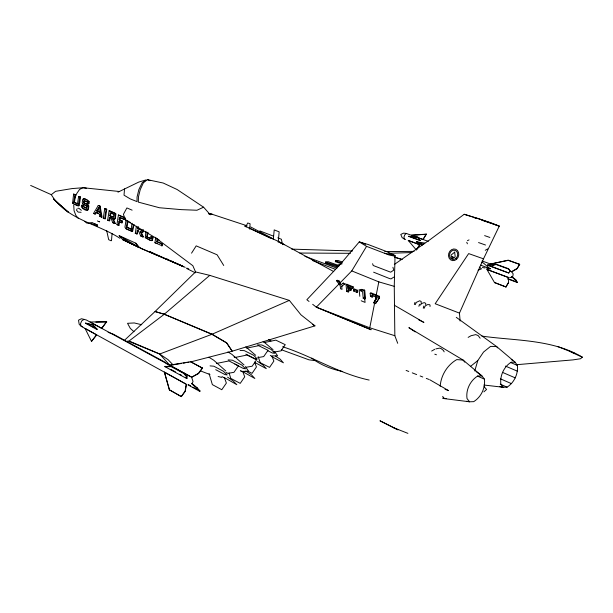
<?xml version="1.0" encoding="UTF-8"?>
<svg xmlns="http://www.w3.org/2000/svg" width="613" height="613" viewBox="0 0 613 613"><rect width="100%" height="100%" fill="white"/><g stroke="black" fill="none" stroke-linecap="round" stroke-linejoin="round"><path stroke-width="0.92" d="M421.162 303.458L421.2 301.527L419.736 300.768L416.319 302.37L415.246 304.646M425.706 304.661L425.736 303.374L424.28 302.615L421.959 303.381L420.135 305.159M397.699 343.303L394.841 335.717L394.259 286.34L395.048 255.575L386.182 251.391L368.283 244.556L359.264 241.897L340.138 264.487L306.86 299.734L309.044 301.45M430.012 306.515L430.058 305.128L429.483 304.63L427.46 304.615L425.192 305.994L424.119 308.293M249.675 229.162L250.096 223.783L247.79 222.986L245.66 226.741M112.079 233.415L111.489 240.641L110.991 240.748L108.677 239.675L106.685 230.572M273.306 239.354L274.21 229.89L279.16 231.86L278.218 242.258M245.782 371.011L251.353 374.765L254.839 378.459L242.265 371.424L248.64 371.363L245.445 366.559M159.579 354.061L212.129 334.223L226.749 342.866L232.212 351.195L314.952 325.863L300.952 314.814L289.328 300.393L209.761 275.367L195.524 271.927L192.85 265.705L155.94 238.066L125.466 220.059L123.412 214.312L126.883 207.945L132.109 210.159M337.886 266.67L335.395 266.402L325.457 262.9L325.564 262.042L328.147 261.713L337.196 264.946L340.859 264.471M341.947 263.981L335.365 261.644L335.464 260.793L338.008 260.471L342.261 261.973M336.629 266.632L336.736 265.766L339.479 265.682M124.546 188.888L124.018 195.187L130.209 198.88L137.021 201.623L137.059 196.98L138.875 189.54L142.078 182.927L145.94 179.931L138.753 182.084L117.964 192.168M73.614 194.114L72.618 203.064L77.154 205.715L78.962 205.753L79.276 205.194L80.548 197.034L78.61 196.444L77.499 204.006L73.805 202.259L74.909 194.719L73.614 194.114L75.552 194.704L74.449 202.244L78.142 203.991M78.61 196.444L79.905 197.049L78.318 205.776M86.487 207.937L83.284 206.42L83.445 205.317C77.928 204.612 84.487 211.087 86.839 210.198L88.287 209.462A10.965 6.536 88 0 0 88.801 206.022L87.621 204.244L83.445 202.596L83.743 200.589L88.096 202.305L85.13 200.918M87.452 202.328L87.291 203.393C91.245 203.179 85.621 198.129 83.529 198.857L82.74 199.585A9.977 5.977 88 0 0 82.265 202.765L82.755 204.091L86.962 206.198L86.64 208.336L82.64 206.443L82.801 205.34L83.445 205.317M84.088 202.581L84.387 200.574M88.533 203.485C91.26 201.915 86.058 198.719 84.173 198.842M181.279 396.626L185.103 391.048L186.344 384.297L185.302 391.278L181.279 396.626L169.326 389.791L164.315 372.053L185.54 383.853M103.291 218.144L104.739 208.619L105.39 208.604L106.762 209.24L105.306 218.772L103.291 218.144L105.306 218.772M104.654 218.795L106.11 209.263L104.739 208.619M109.022 220.872L109.574 217.263L111.535 217.853L110.225 217.24L109.673 220.849L107.666 220.228L109.129 210.665L114.876 213.017L115.842 213.945L115.382 218.573L114.585 219.178L112.524 218.657L114.723 223.584L115.374 223.553L113.175 218.626M109.827 215.623L110.24 212.964C115.482 212.412 114.731 220.81 109.827 215.623L113.589 217.063M110.478 215.6L110.884 212.941L113.221 214.029M118.332 225.3L118.899 221.645L119.55 221.615L118.976 225.27L116.93 224.634L118.424 214.994L124.439 217.477M118.899 221.645L122.094 222.818L122.37 221.055L119.167 219.883L119.566 217.347L124.945 219.531L125.205 217.83M122.37 221.055L119.819 219.852L120.217 217.316M121.443 222.841L121.719 221.078M124.945 219.531L124.293 219.554L124.554 217.86L118.424 214.994M126.378 227.162L127.343 221.025L127.994 220.994L127.029 227.132L131.749 229.369L126.378 227.162L127.029 227.132M131.098 229.4L132.071 223.232M133.419 224.465L131.994 231.277L126.186 229.032L124.937 227.178L126.086 219.837M134.071 224.435L132.646 231.247L131.358 231.155L126.109 228.526M136.699 234.036L137.289 230.342L137.94 230.312L137.35 233.997L135.274 233.354L136.408 226.243M142.032 230.25L137.557 228.664L137.848 226.848M141.81 230.281L138.209 228.634L138.5 226.818M143.189 229.423L142.369 232.25L140.392 231.806L142.699 236.886L143.35 236.856L141.044 231.775L140.392 231.806M145.963 231.27L145.289 237.591L150.254 240.48L152.246 240.549L153.066 237.691L151.656 236.511L151.005 236.541L150.652 238.664L151.311 238.633L146.66 236.771L147.381 232.312M147.312 236.741L148.032 232.281M151.005 236.541L152.415 237.721L151.595 240.587M157.388 241.507L157.786 239.047L157.135 239.078L156.729 241.545L162.583 243.966L162.276 245.844L154.92 242.702L155.809 237.285M161.617 245.882L161.924 244.005L156.729 241.545M394.841 335.717L369.762 327.786L378.819 281.865L351.77 270.908L316.323 307.174L312.684 304.316M423.261 308.109L423.798 306.048M141.618 229.737L141.381 230.281M143.595 230.925L143.021 232.22L141.864 232.158M414.357 304.454L414.947 302.424M418.886 306.316L419.484 304.278M474.746 370.957L477.803 360.551L483.542 352.054L490.561 346.406L496.507 346.468L515.104 362.191L517.38 365.379C518.353 373.784 514.223 382.589 507.089 387.163L503.173 387.263L483.887 385.018M76.954 208.941L76.548 210.267L78.135 212.083L81.1 212.305M512.843 276.279L513.165 273.927L511.679 271.743L509.886 271.092L511.732 271.827L517.18 268.663L519.64 264.287L508.154 260.18L490.454 264.08M192.344 383.125L193.018 381.462L191.562 377.11L86.28 319.963L81.475 318.729L78.51 320.178L79.2 324.308L81.222 326.331L186.245 384.19M74.548 198.758L76.801 193.447L79.598 189.402L83.039 187.724L119.144 191.478M460.11 321.013L459.459 313.113L483.504 258.832L499.266 226.128L490.3 222.55L464.187 214.282L430.196 239.514L394.32 264.471M83.383 199.57L83.697 199.003L83.054 199.018M94.839 214.129L95.827 212.382L99.498 214.121L99.888 216.527L102.057 217.224L100.149 206.16L98.846 205.554L98.203 205.577L93.505 213.493L95.49 214.106L96.471 212.359L98.678 213.401M87.322 210.044L87.644 209.477A10.973 6.536 88 0 0 88.157 206.037L87.659 204.704L83.445 202.596M96.655 210.941L98.524 207.7L99.176 207.677L97.306 210.926L96.655 210.941L99.842 212.121L97.306 210.926M191.54 253.169L196.191 245.867L217.102 254.793L223.73 265.483M351.77 270.908L366.551 246.357L389.102 255.008L395.025 256.234M507.487 278.861L517.134 282.424L515.671 279.658L511.794 276.601M505.901 286.815L508.491 282.578L506.016 286.984L494.469 282.524L506.016 286.984M511.617 271.659L517.073 268.494L519.64 264.287M517.134 282.424L515.671 279.658M510.162 271.237L508.483 268.686L496.967 264.502L487.473 265.222L508.767 273.007L510.162 271.237L508.483 268.686M508.767 273.007L487.641 264.946M487.473 265.222L496.967 264.502M372.114 297.152L371.938 295.351L377.041 297.481L373.547 302.799L375.501 303.627L379.577 297.673L379.455 296.324L370.873 292.761L370.183 293.252L370.459 296.171L372.114 297.152L372.804 296.661L372.635 294.861M379.577 297.673L375.501 303.627M420.097 240.58L417.836 237.001L408.672 236.403L420.097 240.58L417.668 237.269L408.672 236.403M416.802 249.177L419.667 244.656L408.258 240.449L419.79 244.817L416.924 249.338M423.001 239.384L426.319 234.128L423.116 239.553L411.576 235.223L426.441 234.296M374.735 301.55L377.233 297.742M197.026 387.677L200.007 390.994L199.738 391.347L196.765 388.029L197.026 387.677L191.716 383.263M202.397 368.022L198.627 373.539L191.67 377.225L198.428 373.309L202.397 368.022L190.536 361.724L169.586 365.126L190.827 376.765M186.666 376.796L186.942 376.443L183.862 373.018L183.594 373.371L186.666 376.796L186.75 378.573L164.882 366.628L172.015 366.582L164.882 366.628M186.75 378.573L186.942 376.443M96.854 329.48L97.107 329.158L92.915 324.721L85.491 323.273L96.854 329.48L92.655 325.051L85.491 323.273M106.593 321.725L101.72 328.392L106.593 321.725L90.134 322.001L101.72 328.392M91.506 341.364L96.616 334.867L91.506 341.364L85.061 328.399L96.616 334.867M195.524 271.927L155.02 311.542L164.23 314.262L211.883 334.307L226.565 342.92L232.212 351.195L190.819 361.877M124.654 340.138L155.051 311.519L164.33 314.224L212.129 334.223M483.856 391.876L486.569 389.462L484.101 386.719M428.28 241.369L406.304 233.453L404.772 234.817L403.959 237.139L404.342 239.062L405.691 239.453M164.23 314.262L209.761 275.367M481.933 336.1C515.579 340.912 552.106 339.127 582.35 357.172L580.48 358.758L573.017 359.885L516.284 364.727M343.525 282.838L340.928 284.915L338.506 281.505L336.537 280.685L337.227 280.21L339.196 281.038L340.652 283.076M203.585 207.194L177.126 189.524L163.188 183.019L147.342 179.647L143.365 182.85L140.254 189.586L138.461 196.788L138.323 202.114L159.395 207.746L181.164 209.623L196.942 210.244L203.585 207.194L210.374 214.818M470.416 366.482L477.803 360.551M336.537 280.685L340.223 285.758L340.552 288.769L342.016 289.382L341.686 286.34L345.265 283.558M30.65 185.448L51.316 194.673L55.591 191.317L72.058 188.582L83.039 187.724L86.372 188.183M164.33 314.224L129.067 340.989L159.587 353.977L168.146 359.724L173.035 364.865M370.183 293.252L378.757 296.815L379.455 296.324M373.547 302.799L374.236 302.309M364.842 298.998L365.532 298.508L364.704 290.141L361.54 289.344L360.85 289.826L360.957 290.937L362.574 291.612L363.241 298.324L364.842 298.998L364.015 290.631L364.704 290.141M370.459 296.171L371.156 295.681M363.241 298.324L363.93 297.834M360.957 290.937L361.655 290.455M97.59 225.998L91.536 223.684L90.762 222.718L92.18 222.603M353.448 289.344L356.835 290.754L357.525 290.271L357.693 291.926L357.004 292.409L353.617 290.991L353.448 289.344L354.138 288.861L357.525 290.271M348.222 291.995L347.954 289.482L350.621 290.6L351.31 290.118L351.18 288.861L350.49 289.344L347.816 288.225L347.632 286.463L352.605 288.539L353.295 288.064L353.172 286.846L346.697 284.156L346.008 284.631L346.728 291.367L348.222 291.995L348.912 291.52L348.728 289.842M353.617 290.991L354.306 290.508M347.816 288.225L348.506 287.75L351.18 288.861M346.008 284.631L352.483 287.328L353.172 286.846M346.728 291.367L347.418 290.891M347.632 286.463L348.322 285.987L348.506 287.75M341.686 286.34L342.376 285.865M338.506 281.505L339.196 281.038M84.065 319.342L81.659 320.951L80.479 323.856L81.222 326.331L82.701 326.737M393.883 277.084L391.01 278.907L389.569 278.57L373.616 272.187M485.251 250.303L487.619 248.924M431.667 351.042L434.74 349.295M468.148 337.388L471.106 335.702L475.757 334.606L478.209 335.618L480.14 338.223M467.435 240.702L469.029 239.89M211.883 334.307L289.328 300.393M478.056 270.233L481.511 268.831L479.266 267.092M90.073 222.741L88.624 223.27L86.77 223.048L84.801 221.492M78.962 205.753L74.985 204.359M87.965 210.029L86.77 209.96M509.533 277.727L512.039 277.061M151.71 240.694L152.246 240.549M491.342 263.889L508.269 260.349L519.747 264.456M263.935 342.606L275.835 340.146L285.252 344.675L280.992 350.866L275.091 351.9L273.429 351.08M246.656 348.146L258.632 345.678L268.05 350.307L263.705 356.582L257.774 357.617M234.909 357.502L247.07 355.034L256.586 359.816L252.142 366.229L246.119 367.264M216.45 363.463L228.963 360.927L238.48 365.823L233.944 372.329L227.883 373.363L226.205 372.482M435.858 348.889L439.644 348.123L441.053 348.567L443.375 350.383L444.164 351.862M169.793 365.348L181.632 363.425M183.448 363.134L185.272 362.835M187.095 362.544L188.911 362.245M325.457 262.9L327.181 262.678M335.365 261.644L337.058 261.429M411.576 235.223L426.319 234.128M161.924 244.005L162.583 243.966M154.92 242.702L157.25 243.461M145.289 237.591L150.913 240.442M152.415 237.721L153.066 237.691M137.289 230.342L138.668 230.994L140.599 235.89L143.35 236.856M135.274 233.354L135.925 233.323M131.994 231.277L132.646 231.247M137.557 228.664L138.209 228.634M116.93 224.634L118.976 225.27M110.884 217.883L112.731 222.634L115.374 223.553M107.666 220.228L108.317 220.205M119.167 219.883L119.819 219.852M113.826 214.818L114.47 214.795M99.888 216.527L100.532 216.504L100.149 214.098M93.505 213.493L94.149 213.47M109.129 210.665L115.842 213.945M389.362 253.284L411.951 252.533M106.11 209.263L106.762 209.24M82.64 206.443L83.284 206.42M86.962 206.198L87.605 206.183L84.073 204.512M98.203 205.577L100.149 206.16M82.387 203.539L83.031 203.524M87.291 203.393L89.176 203.47M88.034 205.263L88.678 205.24M88.494 201.539L89.138 201.516M73.805 202.259L74.449 202.244M72.618 203.064L73.621 203.593M79.905 197.049L80.548 197.034M272.164 355.946L277.628 355.816L274.938 351.985M74.909 194.719L75.552 194.704M95.827 322.124L106.8 321.94M446.134 398.603L442.494 398.166M240.924 371.447L248.64 371.363M384.78 251.552L414.074 251.391M299.857 253.046L350.414 253.315M515.104 362.191L511.257 362.16C503.947 366.651 499.848 375.593 500.836 384.067L503.173 387.263L499.534 386.535M77.843 208.267L78.885 208.29L81.353 210.297M257.491 344.866L261.881 344.981L271.306 349.586L274.747 353.28L272.387 353.004L267.391 350.544M291.734 249.131L352.552 250.985M240.051 350.452L244.319 350.636L253.736 355.341L257.299 359.057L254.993 358.743L245.836 354.145M228.128 359.9L232.35 360.183L241.859 365.057L245.552 368.796L243.261 368.436L234.848 364.107M208.903 214.052L212.389 214.351L247.131 225.814M210.044 365.884L213.845 366.214L223.354 371.202L227.178 374.964L224.948 374.566L215.707 369.7M81.59 205.186L82.801 205.34M406.304 233.453L403.691 233.124L400.787 234.434L402.12 237.606L404.342 239.062M315.457 360.666L308.975 359.831L281.29 349.716M342.682 371.501C331.733 369.325 320.545 365.049 311.802 358.122M422.326 245.108L416.595 241.783L424.832 243.093M482.377 267.521L484.998 267.958M486.737 268.249L490.231 268.839L483.243 262.908L481.45 262.257M259.812 230.902L273.444 236.128M336.736 265.766L325.564 262.042M209.071 213.699L212.389 214.351L208.795 213.562M466.822 401.209L469.581 401.791L473.726 401.645C481.197 397.002 485.542 387.876 484.423 379.148L481.941 375.922L463.129 360.069L408.863 327.656L415.185 331.871M384.443 253.215L395.048 255.575L388.78 253.184M124.163 239.989L125.742 240.35M141.718 324.737L134.278 322.951L127.535 323.304L130.308 328.399L133.986 331.733M209.968 374.543L200.367 370.857M218.113 376.505L221.737 377.378M369.156 380.06C338.667 373.585 312.147 356.199 282.639 346.766M360.85 289.826L364.015 290.631M185.226 267.375L141.741 248.702L122.746 239.637L119.022 235.561L135.764 243.169L139.197 247.491L122.746 239.637L139.197 247.491L136.822 246.135M378.819 281.865L394.259 286.34M464.187 214.282L479.711 218.979L499.266 226.128L492.277 223.76M394.619 257.207L401.898 259.491M394.711 257.192L402.013 259.468M473.872 217.546L476.5 218.435M481.757 220.213L491.404 223.469M484.622 235.622L489.879 237.446M558.06 346.651L575.331 353.563M478.546 242.556L485.519 245.024M483.504 258.832L468.654 253.59L435.184 303.741L459.459 313.113M335.464 260.793L342.046 263.123M108.126 332.315L113.244 334.139L164.943 362.176L168.422 365.11M422.38 244.564L416.595 241.783L423.744 244.349M496.798 264.785L508.307 268.969M434.793 354.184L436.456 354.781M490.339 263.912L493.886 265.199M482.086 260.969L493.741 265.214M408.84 236.143L420.265 240.319M416.595 241.783L419.292 242.779M488.431 268.18L490.231 268.839L480.623 265.13M486.929 269.444L508.3 277.451L486.929 269.444L494.584 282.693M509.411 279.229L517.303 282.149M304.922 256.311L336.889 268.134M445.061 389.316L448.586 390.619L429.79 379.769M147.342 179.647L150.016 180.643M365.524 244.288L359.264 241.897L366.551 246.357M312.385 260.487L335.395 269.322M316.323 307.174L371.034 329.717L316.323 307.174L369.762 327.786M277.835 237.844L281.352 239.223L282.608 244.679M406.128 370.428L408.756 371.463M412.258 372.85L416.641 374.581M420.15 375.961L422.778 377.003M426.288 378.382L428.916 379.424M393.768 427.774L397.998 429.828L379.945 420.771L393.768 427.774L407.898 433.353M127.818 340.905L159.587 353.977L170.23 365.677M342.836 283.313L344.567 284.034M361.57 290.677L359.134 289.658L359.808 296.317M234.043 356.873L235.752 357.586M510.506 362.475L517.38 365.379M361.21 300.768L365.064 302.408L364.628 297.949M505.441 366.084L517.449 371.202M502.438 372.352L515.272 377.884M149.419 251.476L183.632 266.732M51.316 194.673C66.12 219.439 97.375 223.53 119.964 238.311M500.392 378.811L511.503 383.654M183.739 266.716L157.916 255.621M500.246 384.152L507.089 387.163M501.457 386.504L503.173 387.263M477.489 376.091L484.423 379.148M186.766 268.05L188.773 268.954M571.086 352.084L582.35 357.172M92.67 222.864L94.946 223.898M167.134 259.008L168.866 259.805M171.464 261L173.195 261.797M174.927 262.586L183.586 266.571M119.566 217.347L124.293 219.554M127.343 221.025L130.492 222.496M157.135 239.078L159.38 240.143M246.464 226.856L244.748 226.044L278.831 241.606L333.702 271.559M249.039 228.067L270.502 238.204M279.942 242.664L284.233 244.694L278.363 241.599M119.55 221.615L122.094 222.818M112.524 218.657L113.934 219.201L114.738 218.603L115.19 213.968M146.66 236.771L150.652 238.664M83.276 208.297L86.073 209.631M112.731 222.634L114.723 223.584M140.599 235.89L142.699 236.886M149.273 251.437L157.717 255.567L141.741 248.702L136.937 246.035M418.802 319.909L423.92 322.43L394.335 305.228M270.295 355.44L271.957 356.26L273.873 361.072L269.567 367.379L260.211 362.674L258.196 356.643M186.781 268.571L195.325 272.8M247.89 371.194L252.066 373.348L256.449 366.942L254.579 362.045M240.327 370.482L242.848 371.784L244.717 376.819L240.227 383.363L230.772 378.374L229.109 372.988M250.694 226.986L273.337 238.94M222.029 376.62L224.542 377.953L226.373 383.079L221.791 389.722L212.351 384.619L209.11 373.646M202.596 368.252L190.536 361.724M268.525 339.61L270.984 340.935M171.747 366.942L183.594 373.371M85.743 322.951L88.18 324.285M89.805 325.166L93.866 327.38M95.482 328.269L97.107 329.158M165.142 366.283L166.767 367.164M170.812 369.378L175.678 372.03M179.724 374.236L181.348 375.125M185.394 377.332L187.019 378.221M190.589 385.815L188.237 384.52L187.976 384.864L199.738 391.347M192.942 387.109L196.865 389.27M198.436 390.129L200.007 390.994M169.326 389.791L181.08 396.404M119.42 236.074L138.76 247.016L135.764 243.169M227.921 351.939L231.929 354.375L244.035 364.919M312.553 324.4L314.952 325.863M208.926 357.241L213.73 360.222L225.799 370.98M94.977 223.829L97.513 224.979A5.9 1.126 36.8 0 1 97.069 224.864M275.513 356.061L280.156 359.164L283.413 362.804L271.781 356.628M257.429 361.302L262.908 364.98L266.28 368.643L254.617 362.344M227.561 377.156L233.193 380.964L236.81 384.68L224.205 377.508M511.242 359.433L512.79 360.536M456.279 317.335L496.507 346.468L497.549 347.847M475.964 371.478L481.941 375.922L477.772 375.968C470.255 380.581 465.711 389.791 467.029 398.565L469.581 401.791L444.348 398.626L442.663 396.412M511.625 276.884L515.502 279.934M191.455 383.615L196.765 388.029M263.13 341.364L273.038 349.648M245.828 346.889L255.713 355.325M408.258 240.449L416.449 250.096M78.41 218.489L75.92 215.485L74.073 210.765L73.713 204.796M464.754 362.137L463.129 360.069L456.754 359.601C447.237 365.019 440.954 375.432 440.18 386.267M82.226 207.301L82.602 207.853M466.761 242.288L467.397 243.805M372.597 263.713L373.21 265.506L390.688 272.195L393.753 270.126L392.925 267.283M164.522 372.275L169.533 390.014M99.505 206.183L101.413 217.247M73.146 202.282L73.261 203.049M98.524 207.7L99.199 212.144M352.483 287.328L352.605 288.539M350.49 289.344L350.621 290.6M356.835 290.754L357.004 292.409M378.757 296.815L378.888 298.171M508.192 277.283L508.598 282.739M97.406 220.918A4.322 1.364 2.8 0 0 99.666 221.737A3.939 1.525 51.8 0 1 99.214 221.806M454.67 252.15L455.084 255.813A1.195 1.027 -72.3 0 1 454.517 257.406A1.195 1.027 -72.3 0 1 453.153 256.901L453.045 258.847L451.39 258.142L452.524 256.663A1.234 1.057 -72.3 0 1 451.168 256.019A1.234 1.057 -72.3 0 1 451.865 254.418L454.67 252.15M68.541 212.374L53.653 199.164L68.541 212.374M456.616 259.268A5.923 5.08 -72.2 0 0 455.796 249.299A5.923 5.08 -72.2 0 0 448.494 255.866A5.923 5.08 -72.2 0 0 456.616 259.268M455.988 258.334A4.682 4.015 -72.2 0 0 455.344 250.456A4.682 4.015 -72.2 0 0 449.567 255.644A4.682 4.015 -72.2 0 0 455.988 258.334"/></g></svg>
